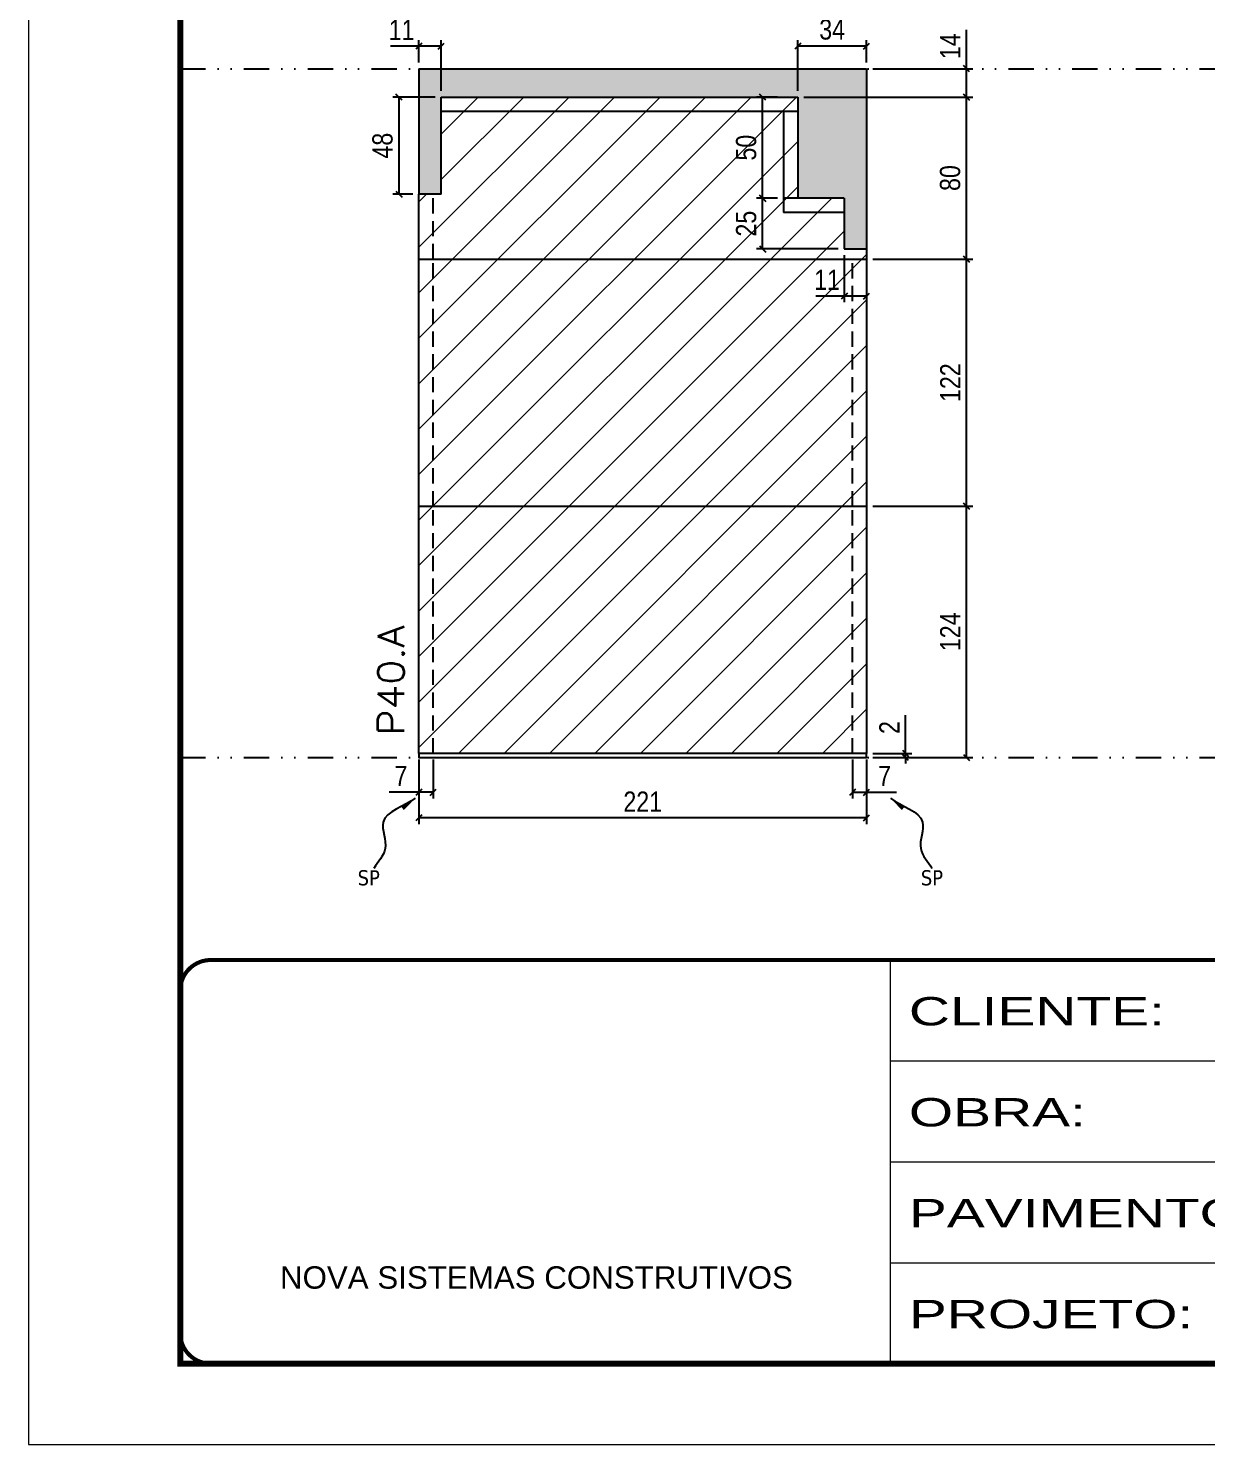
# Model space of a CAD drawing. Extents: x 14400 to 27878, y -21631 to 6985.
# Drawn here: x 14413 to 14995, y -8997 to -8298 of the extents above; entities that cross this region are included whole.
import ezdxf

# ---------------------------------------------------------------- set-up
doc = ezdxf.new("R2010")
doc.units = 0
for name, pattern in [('CONTINUO', [0]), ('DASHED', [0.75, 0.5, -0.25]), ('DIVIDE2', [0.625, 0.25, -0.125, 0, -0.125, 0, -0.125]), ('HIDDEN', [0.375, 0.25, -0.125])]:
    doc.linetypes.add(name, pattern=pattern)
for name, color, linetype in [('COTA', 241, 'Continuous'), ('Nível', 160, 'Continuous'), ('Painéis', 200, 'Continuous'), ('SARR_2.2x7', 40, 'Continuous'), ('Sarrafo de Pressão', 42, 'HIDDEN'), ('texto', 7, 'Continuous')]:
    doc.layers.add(name, color=color, linetype=linetype)
for name, color, linetype, lineweight in [('Folhas', 255, 'Continuous', 9), ('Hachura', 251, 'Continuous', 9), ('SARRAFO DE PRESSAO', 251, 'DASHED', 9), ('Texto Seção', 7, 'Continuous', 15)]:
    doc.layers.add(name, color=color, linetype=linetype, lineweight=lineweight)
doc.styles.add('ARIAL', font='arial.ttf')
doc.styles.add('COTA TECNICA', font='techl___.ttf', dxfattribs={"height": 10})
doc.styles.add('COTA TECNICA-50', font='techl___.ttf', dxfattribs={"height": 10})
doc.styles.add('REGUA-120', font='ROMANS.shx', dxfattribs={"height": 15})
doc.styles.get("Standard").update_dxf_attribs({"font": 'arial.ttf'})
doc.styles.add('Tecnologia', font='')
doc.styles.get('Tecnologia').set_extended_font_data('Forgotten Futurist')
doc.dimstyles.new('COTA PAINEL-50', dxfattribs={"dimtxt": 10, "dimasz": 3, "dimexe": 3, "dimexo": 3, "dimgap": 3, "dimtad": 1, "dimdec": 1, "dimzin": 12, "dimdsep": 46, "dimtxsty": 'COTA TECNICA-50', "dimblk1": 'OBLIQUE', "dimblk2": 'OBLIQUE', "dimsah": 1, "dimcen": 0.9, "dimclrd": 4, "dimclre": 4, "dimclrt": 240, "dimadec": 1, "dimazin": 3, "dimtfac": 1, "dimtdec": 1, "dimtmove": 0, "dimatfit": 3, "dimfxl": 1, "dimtolj": 1, "dimtzin": 12, "dimarcsym": 0})
doc.dimstyles.new('PAINEL', dxfattribs={"dimtxt": 10, "dimasz": 3, "dimexe": 3, "dimexo": 3, "dimgap": 3, "dimtad": 1, "dimdec": 1, "dimzin": 12, "dimdsep": 46, "dimtxsty": 'COTA TECNICA', "dimblk1": 'OBLIQUE', "dimblk2": 'OBLIQUE', "dimsah": 1, "dimcen": 0.9, "dimclrd": 4, "dimclre": 4, "dimclrt": 240, "dimadec": 1, "dimazin": 3, "dimtfac": 1, "dimtdec": 1, "dimtmove": 0, "dimatfit": 3, "dimfxl": 1, "dimtolj": 1, "dimtzin": 12, "dimarcsym": 0})
doc.dimstyles.get("Standard").update_dxf_attribs({"dimtxt": 0.18, "dimasz": 0.18, "dimexe": 0.18, "dimexo": 0.0625, "dimgap": 0.09, "dimtad": 0, "dimtih": 1, "dimtoh": 1, "dimdec": 4, "dimzin": 0, "dimdsep": 46, "dimtxsty": 'Standard', "dimcen": 0.09, "dimadec": 0, "dimazin": 0, "dimtfac": 1, "dimtdec": 4, "dimtofl": 0, "dimtmove": 0, "dimatfit": 3, "dimfxl": 1, "dimtolj": 1, "dimtzin": 0, "dimarcsym": 0})

# ---------------------------------------------------------------- blocks, each defined once
blk = doc.blocks.new('9999999999')
at = {"color": 30, "linetype": 'CONTINUO'}
for p, q in [((98564.56, 34230.21), (98564.56, 34429.45)), ((98564.56, 34379.64), (99583.98, 34379.64)), ((98564.56, 34329.83), (99487.98, 34329.83)), ((98564.56, 34280.02), (99487.98, 34280.02))]:
    blk.add_line(p, q, dxfattribs=at)
at = {"color": 30, "linetype": 'CONTINUO', "const_width": 2}
blk.add_lwpolyline([(99583.98, 34230.21), (99583.98, 34414.45, 0.414214), (99568.98, 34429.45), (98228.98, 34429.45, 0.414214), (98213.98, 34414.45), (98213.98, 34245.21, 0.414214), (98228.98, 34230.21), (99583.98, 34230.21)], format="xyb", dxfattribs=at)
at = {"layer": 'Folhas'}
blk.add_lwpolyline([(98138.98, 34190.21), (99623.98, 34190.21), (99623.98, 35240.21), (98138.98, 35240.21)], close=True, dxfattribs=at)
at = {"layer": 'Folhas', "color": 30, "const_width": 3}
blk.add_lwpolyline([(98213.98, 34230.21), (99583.98, 34230.21), (99583.98, 35200.21), (98213.98, 35200.21)], close=True, dxfattribs=at)
at = {"color": 7, "linetype": 'Continuous', "ltscale": 5, "style": 'ARIAL'}
blk.add_text('NOVA SISTEMAS CONSTRUTIVOS', height=11.0592, dxfattribs=at).set_placement((98263.19, 34267.21))
at = {"layer": 'Folhas', "color": 7, "style": 'Tecnologia', "width": 1.5}
for s, p in [('CLIENTE:', (98573.65, 34397.17)), ('OBRA:', (98573.65, 34347.31)), ('PAVIMENTO:', (98573.65, 34297.5)), ('PROJETO:', (98573.65, 34247.69))]:
    blk.add_text(s, height=14, dxfattribs=at).set_placement(p)
blk = doc.blocks.new('_Oblique')
at = {"color": 0, "linetype": 'ByBlock', "lineweight": -2}
blk.add_line((-0.5, -0.5), (0.5, 0.5), dxfattribs=at)
blk = doc.blocks.new('*D4377')
at = {"layer": 'COTA', "color": 4, "lineweight": -2, "transparency": 16777216}
for p, q in [((14606.27, -8658.47), (14606.27, -8690.36)), ((14827.27, -8658.47), (14827.27, -8690.36)), ((14827.27, -8687.36), (14606.27, -8687.36))]:
    blk.add_line(p, q, dxfattribs=at)
at = {"layer": 'Defpoints', "color": 0, "transparency": 16777216}
for p in [(14606.27, -8655.47), (14827.27, -8655.47), (14606.27, -8687.36)]:
    blk.add_point(p, dxfattribs=at)
at = {"layer": 'COTA', "color": 4, "lineweight": -2, "transparency": 16777216, "xscale": 3, "yscale": 3, "zscale": 3, "rotation": 180}
blk.add_blockref('_Oblique', (14606.27, -8687.36), dxfattribs=at)
at = {"layer": 'COTA', "color": 4, "lineweight": -2, "transparency": 16777216, "xscale": 3, "yscale": 3, "zscale": 3}
blk.add_blockref('_Oblique', (14827.27, -8687.36), dxfattribs=at)
at = {"layer": 'COTA', "color": 240, "transparency": 16777216, "insert": (14716.77, -8679.3), "char_height": 10, "attachment_point": 5, "style": 'COTA TECNICA'}
blk.add_mtext('\\A1;221', dxfattribs=at)
blk = doc.blocks.new('*D4378')
at = {"layer": 'COTA', "color": 4, "lineweight": -2, "transparency": 16777216}
for p, q in [((14820.27, -8658.47), (14820.27, -8677.71)), ((14827.27, -8660.47), (14827.27, -8677.71)), ((14820.27, -8674.71), (14827.27, -8674.71)), ((14827.27, -8674.71), (14842.01, -8674.71))]:
    blk.add_line(p, q, dxfattribs=at)
at = {"layer": 'Defpoints', "color": 0, "transparency": 16777216}
for p in [(14820.27, -8655.47), (14827.27, -8657.47), (14827.27, -8674.71)]:
    blk.add_point(p, dxfattribs=at)
at = {"layer": 'COTA', "color": 4, "lineweight": -2, "transparency": 16777216, "xscale": 3, "yscale": 3, "zscale": 3, "rotation": 180}
blk.add_blockref('_Oblique', (14820.27, -8674.71), dxfattribs=at)
at = {"layer": 'COTA', "color": 4, "lineweight": -2, "transparency": 16777216, "xscale": 3, "yscale": 3, "zscale": 3}
blk.add_blockref('_Oblique', (14827.27, -8674.71), dxfattribs=at)
at = {"layer": 'COTA', "color": 240, "transparency": 16777216, "insert": (14836.14, -8666.63), "char_height": 10, "attachment_point": 5, "style": 'COTA TECNICA-50'}
blk.add_mtext('\\A1;7', dxfattribs=at)
blk = doc.blocks.new('*D4379')
at = {"layer": 'COTA', "color": 4, "lineweight": -2, "transparency": 16777216}
for p, q in [((14606.27, -8660.47), (14606.27, -8677.71)), ((14613.27, -8658.47), (14613.27, -8677.71)), ((14606.27, -8674.71), (14591.54, -8674.71)), ((14613.27, -8674.71), (14606.27, -8674.71))]:
    blk.add_line(p, q, dxfattribs=at)
at = {"layer": 'Defpoints', "color": 0, "transparency": 16777216}
for p in [(14613.27, -8655.47), (14606.27, -8657.47), (14606.27, -8674.71)]:
    blk.add_point(p, dxfattribs=at)
at = {"layer": 'COTA', "color": 4, "lineweight": -2, "transparency": 16777216, "xscale": 3, "yscale": 3, "zscale": 3, "rotation": 180}
blk.add_blockref('_Oblique', (14606.27, -8674.71), dxfattribs=at)
at = {"layer": 'COTA', "color": 4, "lineweight": -2, "transparency": 16777216, "xscale": 3, "yscale": 3, "zscale": 3}
blk.add_blockref('_Oblique', (14613.27, -8674.71), dxfattribs=at)
at = {"layer": 'COTA', "color": 240, "transparency": 16777216, "insert": (14597.41, -8666.63), "char_height": 10, "attachment_point": 5, "style": 'COTA TECNICA-50'}
blk.add_mtext('\\A1;7', dxfattribs=at)
blk = doc.blocks.new('*D4380')
at = {"layer": 'COTA', "color": 4, "lineweight": -2, "transparency": 16777216}
for p, q in [((14846.53, -8655.47), (14846.53, -8636.66)), ((14830.27, -8655.47), (14849.53, -8655.47)), ((14846.53, -8657.47), (14846.53, -8655.47)), ((14830.27, -8657.47), (14849.53, -8657.47)), ((14846.53, -8657.47), (14846.53, -8660.47))]:
    blk.add_line(p, q, dxfattribs=at)
at = {"layer": 'Defpoints', "color": 0, "transparency": 16777216}
for p in [(14827.27, -8655.47), (14827.27, -8657.47), (14846.53, -8657.47)]:
    blk.add_point(p, dxfattribs=at)
at = {"layer": 'COTA', "color": 4, "lineweight": -2, "transparency": 16777216, "xscale": 3, "yscale": 3, "zscale": 3}
for p, rotation in [((14846.53, -8655.47), 270), ((14846.53, -8657.47), 90)]:
    blk.add_blockref('_Oblique', p, dxfattribs=dict(at, rotation=rotation))
at = {"layer": 'COTA', "color": 240, "transparency": 16777216, "insert": (14838.53, -8642.72), "char_height": 10, "attachment_point": 5, "rotation": 90, "style": 'COTA TECNICA-50'}
blk.add_mtext('\\A1;2', dxfattribs=at)
blk = doc.blocks.new('*D4381')
at = {"layer": 'COTA', "color": 4, "linetype": 'ByBlock', "lineweight": -2, "transparency": 16777216}
for p, q in [((14830.27, -8533.47), (14879.64, -8533.47)), ((14876.64, -8657.47), (14876.64, -8533.47)), ((14830.27, -8657.47), (14879.64, -8657.47))]:
    blk.add_line(p, q, dxfattribs=at)
at = {"layer": 'Defpoints', "color": 0, "linetype": 'ByBlock', "transparency": 16777216}
for p in [(14827.27, -8533.47), (14876.64, -8533.47), (14827.27, -8657.47)]:
    blk.add_point(p, dxfattribs=at)
at = {"layer": 'COTA', "color": 4, "linetype": 'ByBlock', "lineweight": -2, "transparency": 16777216, "xscale": 3, "yscale": 3, "zscale": 3}
for p, rotation in [((14876.64, -8533.47), 90), ((14876.64, -8657.47), 270)]:
    blk.add_blockref('_Oblique', p, dxfattribs=dict(at, rotation=rotation))
at = {"layer": 'COTA', "color": 240, "linetype": 'ByBlock', "transparency": 16777216, "insert": (14868.57, -8595.47), "char_height": 10, "attachment_point": 5, "rotation": 90, "style": 'COTA TECNICA'}
blk.add_mtext('\\A1;124', dxfattribs=at)
blk = doc.blocks.new('*D4382')
at = {"layer": 'COTA', "color": 4, "linetype": 'ByBlock', "lineweight": -2, "transparency": 16777216}
for p, q in [((14830.27, -8533.47), (14879.64, -8533.47)), ((14876.64, -8657.47), (14876.64, -8533.47)), ((14830.27, -8657.47), (14879.64, -8657.47))]:
    blk.add_line(p, q, dxfattribs=at)
at = {"layer": 'Defpoints', "color": 0, "linetype": 'ByBlock', "transparency": 16777216}
for p in [(14827.27, -8533.47), (14876.64, -8533.47), (14827.27, -8657.47)]:
    blk.add_point(p, dxfattribs=at)
at = {"layer": 'COTA', "color": 4, "linetype": 'ByBlock', "lineweight": -2, "transparency": 16777216, "xscale": 3, "yscale": 3, "zscale": 3}
for p, rotation in [((14876.64, -8533.47), 90), ((14876.64, -8657.47), 270)]:
    blk.add_blockref('_Oblique', p, dxfattribs=dict(at, rotation=rotation))
at = {"layer": 'COTA', "color": 240, "linetype": 'ByBlock', "transparency": 16777216, "insert": (14868.57, -8595.47), "char_height": 10, "attachment_point": 5, "rotation": 90, "style": 'COTA TECNICA'}
blk.add_mtext('\\A1;124', dxfattribs=at)
blk = doc.blocks.new('*D4383')
at = {"layer": 'COTA', "color": 4, "lineweight": -2, "transparency": 16777216}
for p, q in [((14830.27, -8411.47), (14879.64, -8411.47)), ((14876.64, -8533.47), (14876.64, -8411.47)), ((14830.27, -8533.47), (14879.64, -8533.47))]:
    blk.add_line(p, q, dxfattribs=at)
at = {"layer": 'Defpoints', "color": 0, "transparency": 16777216}
for p in [(14827.27, -8411.47), (14876.64, -8411.47), (14827.27, -8533.47)]:
    blk.add_point(p, dxfattribs=at)
at = {"layer": 'COTA', "color": 4, "lineweight": -2, "transparency": 16777216, "xscale": 3, "yscale": 3, "zscale": 3}
for p, rotation in [((14876.64, -8411.47), 90), ((14876.64, -8533.47), 270)]:
    blk.add_blockref('_Oblique', p, dxfattribs=dict(at, rotation=rotation))
at = {"layer": 'COTA', "color": 240, "transparency": 16777216, "insert": (14868.58, -8472.47), "char_height": 10, "attachment_point": 5, "rotation": 90, "style": 'COTA TECNICA'}
blk.add_mtext('\\A1;122', dxfattribs=at)
blk = doc.blocks.new('*D4384')
at = {"layer": 'COTA', "color": 4, "lineweight": -2, "transparency": 16777216}
for p, q in [((14793.27, -8328.47), (14793.27, -8303.39)), ((14827.27, -8306.39), (14793.27, -8306.39)), ((14827.27, -8314.47), (14827.27, -8303.39))]:
    blk.add_line(p, q, dxfattribs=at)
at = {"layer": 'Defpoints', "color": 0, "transparency": 16777216}
for p in [(14793.27, -8306.39), (14827.27, -8317.47), (14793.27, -8331.47)]:
    blk.add_point(p, dxfattribs=at)
at = {"layer": 'COTA', "color": 4, "lineweight": -2, "transparency": 16777216, "xscale": 3, "yscale": 3, "zscale": 3, "rotation": 180}
blk.add_blockref('_Oblique', (14793.27, -8306.39), dxfattribs=at)
at = {"layer": 'COTA', "color": 4, "lineweight": -2, "transparency": 16777216, "xscale": 3, "yscale": 3, "zscale": 3}
blk.add_blockref('_Oblique', (14827.27, -8306.39), dxfattribs=at)
at = {"layer": 'COTA', "color": 240, "transparency": 16777216, "insert": (14810.27, -8298.17), "char_height": 10, "attachment_point": 5, "style": 'COTA TECNICA'}
blk.add_mtext('\\A1;34', dxfattribs=at)
blk = doc.blocks.new('*D4393')
at = {"layer": 'COTA', "color": 4, "lineweight": -2, "transparency": 16777216}
for p, q in [((14614.27, -8331.47), (14593.45, -8331.47)), ((14596.45, -8379.47), (14596.45, -8331.47)), ((14603.27, -8379.47), (14593.45, -8379.47))]:
    blk.add_line(p, q, dxfattribs=at)
at = {"layer": 'Defpoints', "color": 0, "transparency": 16777216}
for p in [(14596.45, -8331.47), (14617.27, -8331.47), (14606.27, -8379.47)]:
    blk.add_point(p, dxfattribs=at)
at = {"layer": 'COTA', "color": 4, "lineweight": -2, "transparency": 16777216, "xscale": 3, "yscale": 3, "zscale": 3}
for p, rotation in [((14596.45, -8331.47), 90), ((14596.45, -8379.47), 270)]:
    blk.add_blockref('_Oblique', p, dxfattribs=dict(at, rotation=rotation))
at = {"layer": 'COTA', "color": 240, "transparency": 16777216, "insert": (14588.35, -8355.47), "char_height": 10, "attachment_point": 5, "rotation": 90, "style": 'COTA TECNICA'}
blk.add_mtext('\\A1;48', dxfattribs=at)
blk = doc.blocks.new('*D4394')
at = {"layer": 'COTA', "color": 4, "lineweight": -2, "transparency": 16777216}
for p, q in [((14783.27, -8331.47), (14772.96, -8331.47)), ((14775.96, -8381.47), (14775.96, -8331.47)), ((14783.27, -8381.47), (14772.96, -8381.47))]:
    blk.add_line(p, q, dxfattribs=at)
at = {"layer": 'Defpoints', "color": 0, "transparency": 16777216}
for p in [(14775.96, -8331.47), (14786.27, -8331.47), (14786.27, -8381.47)]:
    blk.add_point(p, dxfattribs=at)
at = {"layer": 'COTA', "color": 4, "lineweight": -2, "transparency": 16777216, "xscale": 3, "yscale": 3, "zscale": 3}
for p, rotation in [((14775.96, -8331.47), 90), ((14775.96, -8381.47), 270)]:
    blk.add_blockref('_Oblique', p, dxfattribs=dict(at, rotation=rotation))
at = {"layer": 'COTA', "color": 240, "transparency": 16777216, "insert": (14767.85, -8356.47), "char_height": 10, "attachment_point": 5, "rotation": 90, "style": 'COTA TECNICA'}
blk.add_mtext('\\A1;50', dxfattribs=at)
blk = doc.blocks.new('*D4395')
at = {"layer": 'COTA', "color": 4, "lineweight": -2, "transparency": 16777216}
for p, q in [((14796.27, -8331.47), (14879.64, -8331.47)), ((14876.64, -8411.47), (14876.64, -8331.47)), ((14830.27, -8411.47), (14879.64, -8411.47))]:
    blk.add_line(p, q, dxfattribs=at)
at = {"layer": 'Defpoints', "color": 0, "transparency": 16777216}
for p in [(14793.27, -8331.47), (14876.64, -8331.47), (14827.27, -8411.47)]:
    blk.add_point(p, dxfattribs=at)
at = {"layer": 'COTA', "color": 4, "lineweight": -2, "transparency": 16777216, "xscale": 3, "yscale": 3, "zscale": 3}
for p, rotation in [((14876.64, -8331.47), 90), ((14876.64, -8411.47), 270)]:
    blk.add_blockref('_Oblique', p, dxfattribs=dict(at, rotation=rotation))
at = {"layer": 'COTA', "color": 240, "transparency": 16777216, "insert": (14868.52, -8371.47), "char_height": 10, "attachment_point": 5, "rotation": 90, "style": 'COTA TECNICA'}
blk.add_mtext('\\A1;80', dxfattribs=at)
blk = doc.blocks.new('*D4396')
at = {"layer": 'COTA', "color": 4, "lineweight": -2, "transparency": 16777216}
for p, q in [((14876.64, -8317.47), (14876.64, -8298.35)), ((14830.27, -8317.47), (14879.64, -8317.47)), ((14876.64, -8331.47), (14876.64, -8317.47)), ((14796.27, -8331.47), (14879.64, -8331.47))]:
    blk.add_line(p, q, dxfattribs=at)
at = {"layer": 'Defpoints', "color": 0, "transparency": 16777216}
for p in [(14827.27, -8317.47), (14876.64, -8317.47), (14793.27, -8331.47)]:
    blk.add_point(p, dxfattribs=at)
at = {"layer": 'COTA', "color": 4, "lineweight": -2, "transparency": 16777216, "xscale": 3, "yscale": 3, "zscale": 3}
for p, rotation in [((14876.64, -8317.47), 90), ((14876.64, -8331.47), 270)]:
    blk.add_blockref('_Oblique', p, dxfattribs=dict(at, rotation=rotation))
at = {"layer": 'COTA', "color": 240, "transparency": 16777216, "insert": (14868.57, -8306.41), "char_height": 10, "attachment_point": 5, "rotation": 90, "style": 'COTA TECNICA'}
blk.add_mtext('\\A1;14', dxfattribs=at)
blk = doc.blocks.new('*D4401')
at = {"layer": 'COTA', "color": 4, "lineweight": -2, "transparency": 16777216}
for p, q in [((14816.27, -8409.47), (14816.27, -8432.79)), ((14827.27, -8409.47), (14827.27, -8432.79)), ((14816.27, -8429.79), (14802.19, -8429.79)), ((14827.27, -8429.79), (14816.27, -8429.79))]:
    blk.add_line(p, q, dxfattribs=at)
at = {"layer": 'Defpoints', "color": 0, "transparency": 16777216}
for p in [(14816.27, -8406.47), (14827.27, -8406.47), (14816.27, -8429.79)]:
    blk.add_point(p, dxfattribs=at)
at = {"layer": 'COTA', "color": 4, "lineweight": -2, "transparency": 16777216, "xscale": 3, "yscale": 3, "zscale": 3, "rotation": 180}
blk.add_blockref('_Oblique', (14816.27, -8429.79), dxfattribs=at)
at = {"layer": 'COTA', "color": 4, "lineweight": -2, "transparency": 16777216, "xscale": 3, "yscale": 3, "zscale": 3}
blk.add_blockref('_Oblique', (14827.27, -8429.79), dxfattribs=at)
at = {"layer": 'COTA', "color": 240, "transparency": 16777216, "insert": (14807.73, -8421.73), "char_height": 10, "attachment_point": 5, "style": 'COTA TECNICA'}
blk.add_mtext('\\A1;11', dxfattribs=at)
blk = doc.blocks.new('*D4402')
at = {"layer": 'COTA', "color": 4, "lineweight": -2, "transparency": 16777216}
for p, q in [((14783.27, -8381.47), (14772.96, -8381.47)), ((14775.96, -8406.47), (14775.96, -8381.47)), ((14813.27, -8406.47), (14772.96, -8406.47))]:
    blk.add_line(p, q, dxfattribs=at)
at = {"layer": 'Defpoints', "color": 0, "transparency": 16777216}
for p in [(14775.96, -8381.47), (14786.27, -8381.47), (14816.27, -8406.47)]:
    blk.add_point(p, dxfattribs=at)
at = {"layer": 'COTA', "color": 4, "lineweight": -2, "transparency": 16777216, "xscale": 3, "yscale": 3, "zscale": 3}
for p, rotation in [((14775.96, -8381.47), 90), ((14775.96, -8406.47), 270)]:
    blk.add_blockref('_Oblique', p, dxfattribs=dict(at, rotation=rotation))
at = {"layer": 'COTA', "color": 240, "transparency": 16777216, "insert": (14767.85, -8393.97), "char_height": 10, "attachment_point": 5, "rotation": 90, "style": 'COTA TECNICA'}
blk.add_mtext('\\A1;25', dxfattribs=at)
blk = doc.blocks.new('*D4403')
at = {"layer": 'COTA', "color": 4, "lineweight": -2, "transparency": 16777216}
for p, q in [((14606.27, -8306.39), (14592.19, -8306.39)), ((14606.27, -8314.47), (14606.27, -8303.39)), ((14617.27, -8306.39), (14606.27, -8306.39)), ((14617.27, -8328.47), (14617.27, -8303.39))]:
    blk.add_line(p, q, dxfattribs=at)
at = {"layer": 'Defpoints', "color": 0, "transparency": 16777216}
for p in [(14606.27, -8306.39), (14606.27, -8317.47), (14617.27, -8331.47)]:
    blk.add_point(p, dxfattribs=at)
at = {"layer": 'COTA', "color": 4, "lineweight": -2, "transparency": 16777216, "xscale": 3, "yscale": 3, "zscale": 3, "rotation": 180}
blk.add_blockref('_Oblique', (14606.27, -8306.39), dxfattribs=at)
at = {"layer": 'COTA', "color": 4, "lineweight": -2, "transparency": 16777216, "xscale": 3, "yscale": 3, "zscale": 3}
blk.add_blockref('_Oblique', (14617.27, -8306.39), dxfattribs=at)
at = {"layer": 'COTA', "color": 240, "transparency": 16777216, "insert": (14597.73, -8298.33), "char_height": 10, "attachment_point": 5, "style": 'COTA TECNICA'}
blk.add_mtext('\\A1;11', dxfattribs=at)

msp = doc.modelspace()

# ---------------------------------------------------------------- hatches: boundary and pattern name
at = {"layer": 'COTA'}
h = msp.add_hatch(dxfattribs=at)
h.set_pattern_fill('AR-CONC', color=256, scale=0.03)
h.paths.add_polyline_path([(14827.27, -8317.47), (14606.27, -8317.47), (14606.27, -8379.47), (14617.27, -8379.47), (14617.27, -8331.47), (14793.27, -8331.47), (14793.27, -8381.47), (14816.27, -8381.47), (14816.27, -8406.47), (14827.27, -8406.47)])
at = {"layer": 'Hachura'}
h = msp.add_hatch(dxfattribs=at)
h.set_pattern_fill('ANSI31', color=256, scale=5)
h.paths.add_polyline_path([(14793.27, -8331.47), (14617.27, -8331.47), (14617.27, -8379.47), (14606.27, -8379.47), (14606.27, -8411.47), (14827.27, -8411.47), (14827.27, -8406.47), (14816.27, -8406.47), (14816.27, -8381.47), (14793.27, -8381.47)])
h.paths.add_polyline_path([(14827.27, -8411.47), (14606.27, -8411.47), (14606.27, -8533.47), (14827.27, -8533.47)])
h.paths.add_polyline_path([(14827.27, -8533.47), (14606.27, -8533.47), (14606.27, -8655.47), (14827.27, -8655.47)])
h.paths.add_polyline_path([(15260.02, -8533.47), (15039.02, -8533.47), (15039.02, -8655.47), (15260.02, -8655.47)])
h.paths.add_polyline_path([(15260.02, -8411.47), (15039.02, -8411.47), (15039.02, -8533.47), (15260.02, -8533.47)])
h.paths.add_polyline_path([(15249.02, -8331.47), (15073.02, -8331.47), (15073.02, -8381.47), (15050.02, -8381.47), (15050.02, -8406.47), (15039.02, -8406.47), (15039.02, -8409.47), (15260.02, -8409.47), (15260.02, -8379.47), (15249.02, -8379.47)])
h.paths.add_polyline_path([(15508.25, -8411.47), (15483.25, -8411.47), (15483.25, -8655.47), (15508.25, -8655.47)])
h.paths.add_polyline_path([(15721.76, -8411.47), (15696.76, -8411.47), (15696.76, -8655.47), (15721.76, -8655.47)])
h.paths.add_polyline_path([(15721.76, -8406.47), (15696.76, -8406.47), (15696.76, -8411.47), (15721.76, -8411.47)])

# ---------------------------------------------------------------- linework, layer by layer
at = {"layer": 'COTA'}
for p, q in [((14606.27, -8317.47), (14827.27, -8317.47)), ((14606.27, -8317.47), (14606.27, -8379.47)), ((14827.27, -8317.47), (14827.27, -8406.47)), ((14786.27, -8381.47), (14786.27, -8388.47)), ((14793.27, -8381.47), (14786.27, -8381.47))]:
    msp.add_line(p, q, dxfattribs=at)
at = {"layer": 'Nível', "color": 4, "linetype": 'DIVIDE2', "ltscale": 50}
for p, q in [((14488.47, -8317.47), (15858.47, -8317.47)), ((14488.47, -8657.47), (15858.47, -8657.47))]:
    msp.add_line(p, q, dxfattribs=at)
at = {"layer": 'Painéis'}
for p, q in [((14617.27, -8331.47), (14793.27, -8331.47)), ((14617.27, -8379.47), (14617.27, -8331.47)), ((14793.27, -8331.47), (14793.27, -8381.47)), ((14606.27, -8655.47), (14606.27, -8379.47)), ((14617.27, -8379.47), (14606.27, -8379.47)), ((14816.27, -8381.47), (14793.27, -8381.47)), ((14816.27, -8381.47), (14816.27, -8406.47)), ((14816.27, -8406.47), (14827.27, -8406.47)), ((14827.27, -8406.47), (14827.27, -8655.47)), ((14606.27, -8411.47), (14827.27, -8411.47)), ((14606.27, -8533.47), (14827.27, -8533.47))]:
    msp.add_line(p, q, dxfattribs=at)
msp.add_lwpolyline([(14827.27, -8655.47), (14606.27, -8655.47), (14606.27, -8657.47), (14827.27, -8657.47)], close=True, dxfattribs=at)
at = {"layer": 'SARR_2.2x7'}
for p, q in [((14617.27, -8338.47), (14793.27, -8338.47)), ((14786.27, -8338.47), (14786.27, -8381.47)), ((14816.27, -8388.47), (14786.27, -8388.47))]:
    msp.add_line(p, q, dxfattribs=at)
at = {"layer": 'Sarrafo de Pressão', "ltscale": 30}
for p, q in [((14613.27, -8411.47), (14613.27, -8379.47)), ((14613.27, -8533.47), (14613.27, -8411.47)), ((14820.27, -8533.47), (14820.27, -8411.47)), ((14613.27, -8655.47), (14613.27, -8533.47)), ((14820.27, -8655.47), (14820.27, -8533.47))]:
    msp.add_line(p, q, dxfattribs=at)

# ---------------------------------------------------------------- block references
at = {"layer": 'SARRAFO DE PRESSAO', "color": 6, "linetype": 'ByBlock'}
msp.add_blockref('9999999999', (-83725.51, -43186.95), dxfattribs=at)

# ---------------------------------------------------------------- texts
at = {"layer": 'texto', "color": 0, "char_height": 7.5, "attachment_point": 5}
for insert in [(14581.5, -8716.96), (14859.52, -8716.96)]:
    msp.add_mtext('{\\fTahoma|b0|i0|c0|p34;\\C4;SP}', dxfattribs=dict(at, insert=insert))
at = {"layer": 'Texto Seção', "style": 'REGUA-120', "width": 1.1}
msp.add_text('P40.A', height=13, rotation=90, dxfattribs=at).set_placement((14599.03, -8646.7))

# ---------------------------------------------------------------- dimensions: what is measured, and where the dimension line sits
at = {"layer": 'COTA'}
for base, p1, p2, dimstyle, picture, middle in [((14606.27, -8306.39), (14617.27, -8331.47), (14606.27, -8317.47), 'PAINEL', '*D4403', (14597.73, -8298.33)), ((14816.27, -8429.79), (14827.27, -8406.47), (14816.27, -8406.47), 'PAINEL', '*D4401', (14807.73, -8421.73)), ((14827.27, -8674.71), (14820.27, -8655.47), (14827.27, -8657.47), 'COTA PAINEL-50', '*D4378', (14836.14, -8666.63))]:
    dim = msp.add_linear_dim(base=base, p1=p1, p2=p2, dimstyle=dimstyle, dxfattribs=at)
    dim.commit()
    dim.dimension.update_dxf_attribs({"geometry": picture, "text_midpoint": middle})
for base, p1, p2, angle, dimstyle, picture, middle in [((14793.27, -8306.39), (14827.27, -8317.47), (14793.27, -8331.47), 180, 'PAINEL', '*D4384', (14810.27, -8298.17)), ((14876.64, -8317.47), (14793.27, -8331.47), (14827.27, -8317.47), 90, 'PAINEL', '*D4396', (14868.57, -8306.41)), ((14596.45, -8331.47), (14606.27, -8379.47), (14617.27, -8331.47), 90, 'PAINEL', '*D4393', (14588.35, -8355.47)), ((14775.96, -8331.47), (14786.27, -8381.47), (14786.27, -8331.47), 90, 'PAINEL', '*D4394', (14767.85, -8356.47)), ((14876.64, -8331.47), (14827.27, -8411.47), (14793.27, -8331.47), 90, 'PAINEL', '*D4395', (14868.52, -8371.47)), ((14775.96, -8381.47), (14816.27, -8406.47), (14786.27, -8381.47), 90, 'PAINEL', '*D4402', (14767.85, -8393.97)), ((14876.64, -8411.47), (14827.27, -8533.47), (14827.27, -8411.47), 90, 'PAINEL', '*D4383', (14868.58, -8472.47)), ((14606.27, -8674.71), (14613.27, -8655.47), (14606.27, -8657.47), 180, 'COTA PAINEL-50', '*D4379', (14597.41, -8666.63))]:
    dim = msp.add_linear_dim(base=base, p1=p1, p2=p2, angle=angle, dimstyle=dimstyle, dxfattribs=at)
    dim.commit()
    dim.dimension.update_dxf_attribs({"geometry": picture, "text_midpoint": middle})
at = {"layer": 'COTA', "linetype": 'ByBlock'}
for picture in ['*D4381', '*D4382']:
    dim = msp.add_aligned_dim(p1=(14827.27, -8657.47), p2=(14827.27, -8533.47), distance=-49.37, dimstyle='PAINEL', dxfattribs=at)
    dim.commit()
    dim.dimension.update_dxf_attribs({"geometry": picture, "text_midpoint": (14868.57, -8595.47)})
at = {"layer": 'COTA'}
dim = msp.add_linear_dim(base=(14846.53, -8657.47), p1=(14827.27, -8655.47), p2=(14827.27, -8657.47), angle=90, dimstyle='COTA PAINEL-50', dxfattribs=at)
dim.commit()
dim.dimension.update_dxf_attribs({"geometry": '*D4380', "text_midpoint": (14846.53, -8642.72), "dimtype": 160})
dim = msp.add_linear_dim(base=(14606.27, -8687.36), p1=(14827.27, -8655.47), p2=(14606.27, -8655.47), angle=180, dimstyle='PAINEL', override={"dimarcsym": 2}, dxfattribs=at)
dim.commit()
dim.dimension.update_dxf_attribs({"geometry": '*D4377', "text_midpoint": (14716.77, -8679.3)})

# ---------------------------------------------------------------- leaders
at = {"layer": 'COTA', "path_type": 1}
for points in [[(14604.45, -8677.65), (14588.66, -8689.48), (14589.59, -8702.49), (14584.03, -8712.27)], [(14839.1, -8677.65), (14854.89, -8689.48), (14853.96, -8702.49), (14859.52, -8712.27)]]:
    msp.add_leader(points, dimstyle='Standard', override={"dimasz": 8}, dxfattribs=at)

doc.saveas('drawing.dxf')
